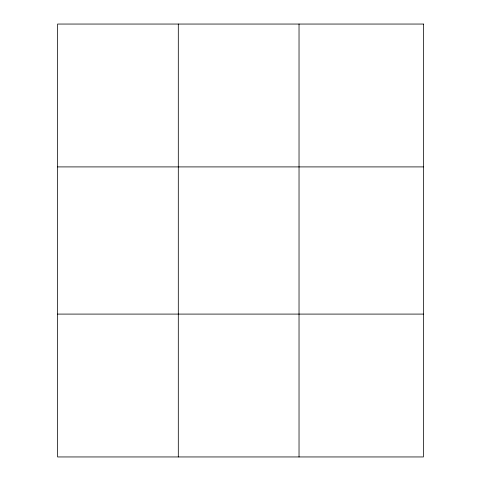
<?xml version="1.0" encoding="UTF-8"?>
<svg xmlns="http://www.w3.org/2000/svg" width="481" height="481" viewBox="0 0 481 481"><rect width="100%" height="100%" fill="white"/><g stroke="black" fill="none" stroke-linecap="round" stroke-linejoin="round"><path stroke-width="0.72" d="M178.307 456.95L178.307 24.05M299.032 456.95L299.032 24.05M57.582 166.907L423.418 166.907M57.582 314.093L423.418 314.093M423.418 24.05L423.418 456.95L57.582 456.95L57.582 24.05L423.418 24.05"/></g></svg>
